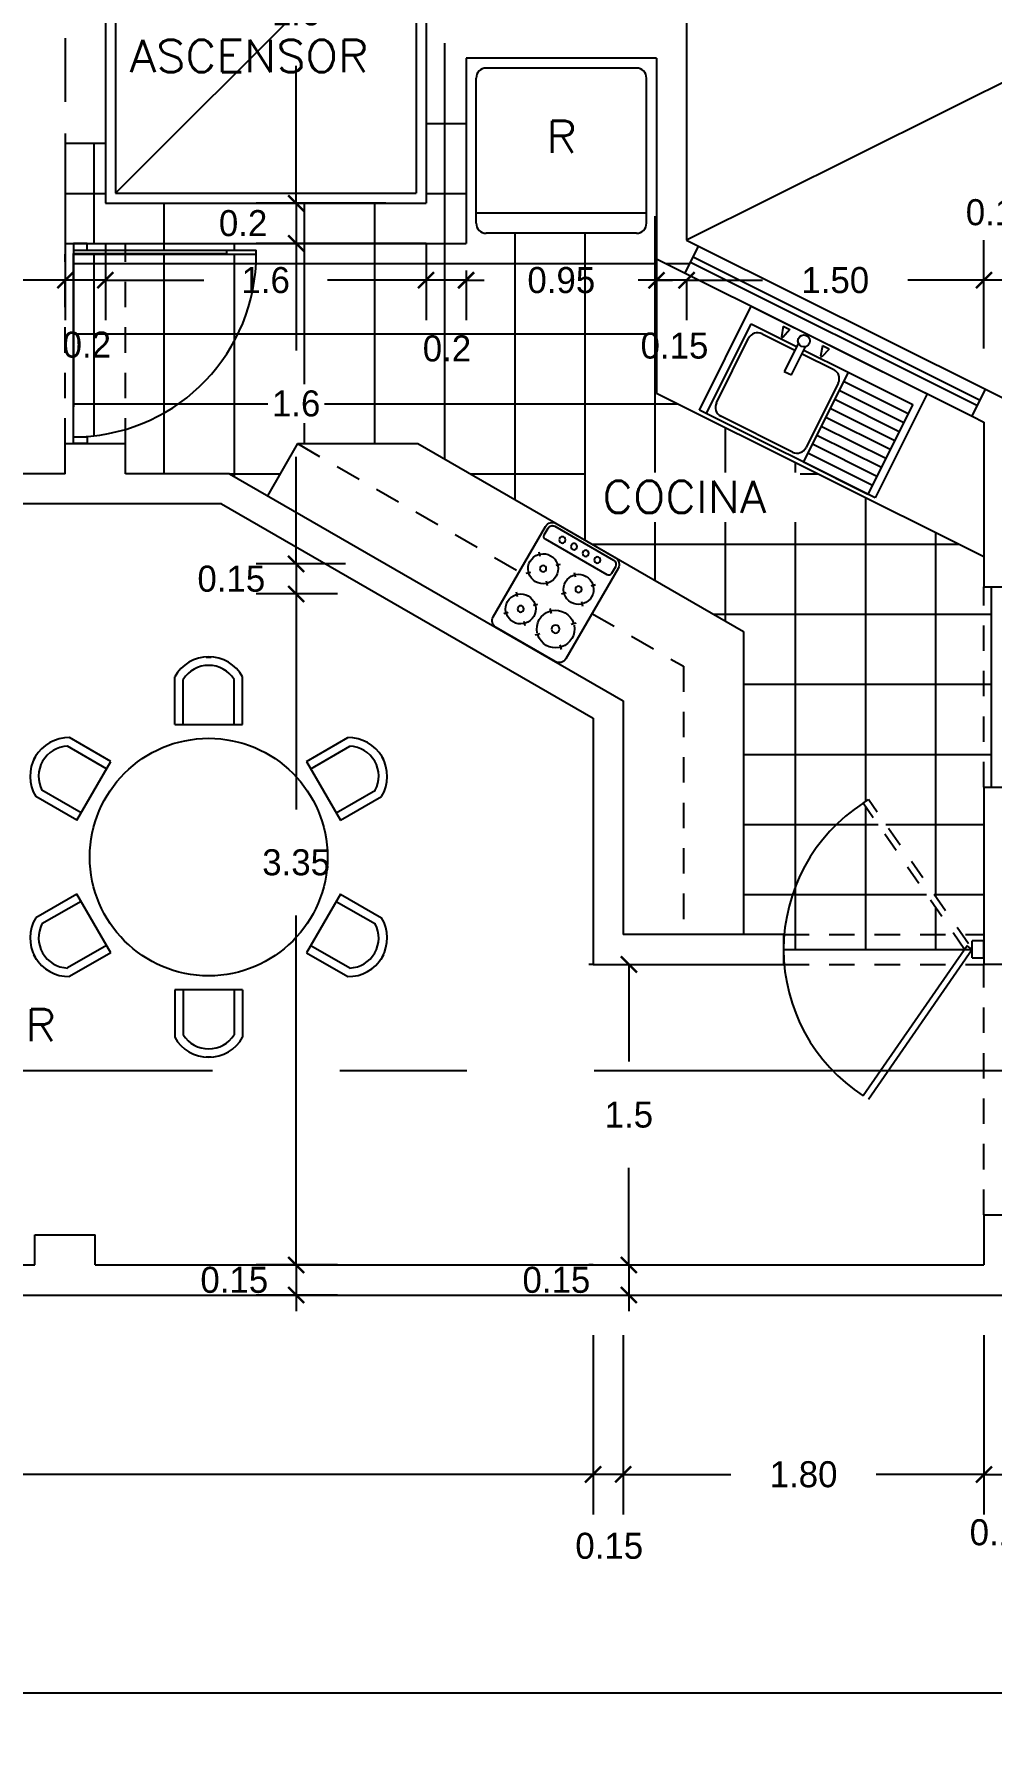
# Model space of a CAD drawing. Header units: millimetres. Extents: x 223 to 336, y 70 to 137.
# Drawn here: x 253.14 to 257.91, y 119.26 to 127.74 of the extents above; entities that cross this region are included whole.
import ezdxf

# ---------------------------------------------------------------- set-up
doc = ezdxf.new("R2010")
doc.units = ezdxf.units.MM
for name, pattern in [('CENTERX2', [101.6, 63.5, -12.7, 12.7, -12.7]), ('DASHED', [9.525, 6.35, -3.175]), ('HIDDEN', [9.525, 6.35, -3.175])]:
    doc.linetypes.add(name, pattern=pattern)
doc.layers.add('COTAS', color=3, linetype='Continuous', lineweight=9)
for name, color, linetype in [('linea-corte', 140, 'CENTERX2'), ('MUEBLES', 253, 'Continuous'), ('MUROS', 5, 'Continuous'), ('MUROS-BAJOS', 40, 'Continuous'), ('pisos', 8, 'Continuous'), ('PROYECCIONES', 6, 'HIDDEN'), ('PUERTAS', 2, 'Continuous'), ('TEXTOS', 4, 'Continuous')]:
    doc.layers.add(name, color=color, linetype=linetype)
doc.layers.add('VENTANAS', color=250, linetype='Continuous', plot=False)
doc.styles.add('ROMANS', font='romans.shx', dxfattribs={"height": 0.05})
doc.dimstyles.new('ISO-25', dxfattribs={"dimtxt": 0.13, "dimasz": 0.08, "dimexe": 0.2, "dimexo": 0.2, "dimgap": 0.2, "dimtad": 0, "dimtih": 1, "dimtoh": 1, "dimdec": 3, "dimdsep": 46, "dimtxsty": 'Standard', "dimblk": 'ARCHTICK', "dimcen": 3, "dimadec": 0, "dimazin": 0, "dimtfac": 1, "dimtdec": 3, "dimtmove": 0, "dimatfit": 3, "dimldrblk": 'ARCHTICK', "dimfxl": 1, "dimarcsym": 0})

# ---------------------------------------------------------------- blocks, each defined once
blk = doc.blocks.new('_ARCHTICK')
at = {"color": 0, "linetype": 'ByBlock', "const_width": 0.15}
blk.add_lwpolyline([(-0.5, -0.5), (0.5, 0.5)], dxfattribs=at)
blk = doc.blocks.new('*D163')
at = {"layer": 'COTAS', "color": 0, "lineweight": -2, "ltscale": 0.05, "transparency": 16777216}
for p, q in [((241.9831, 120.7641), (241.9831, 119.2592)), ((278.0431, 120.7641), (278.0431, 119.2592)), ((241.9831, 119.4592), (259.564, 119.4592)), ((278.0431, 119.4592), (260.4623, 119.4592))]:
    blk.add_line(p, q, dxfattribs=at)
at = {"layer": 'Defpoints', "color": 0, "ltscale": 0.05, "transparency": 16777216}
for p in [(241.9831, 120.9641), (278.0431, 120.9641), (278.0431, 119.4592)]:
    blk.add_point(p, dxfattribs=at)
at = {"layer": 'COTAS', "color": 0, "lineweight": -2, "ltscale": 0.05, "transparency": 16777216, "xscale": 0.08, "yscale": 0.08, "zscale": 0.08, "rotation": 180}
blk.add_blockref('_ARCHTICK', (241.9831, 119.4592), dxfattribs=at)
at = {"layer": 'COTAS', "color": 0, "lineweight": -2, "ltscale": 0.05, "transparency": 16777216, "xscale": 0.08, "yscale": 0.08, "zscale": 0.08}
blk.add_blockref('_ARCHTICK', (278.0431, 119.4592), dxfattribs=at)
at = {"layer": 'COTAS', "color": 0, "ltscale": 0.05, "transparency": 16777216, "insert": (260.0131, 119.4592), "char_height": 0.13, "attachment_point": 5}
blk.add_mtext('36.06', dxfattribs=at)
blk = doc.blocks.new('*D177')
at = {"layer": 'COTAS', "color": 0, "lineweight": -2, "ltscale": 0.05, "transparency": 16777216}
for p, q in [((254.6529, 124.9458), (254.2466, 124.9458)), ((254.4466, 124.9458), (254.4466, 123.8701)), ((254.4466, 121.5958), (254.4466, 123.3401)), ((254.6529, 121.5958), (254.2466, 121.5958))]:
    blk.add_line(p, q, dxfattribs=at)
at = {"layer": 'Defpoints', "color": 0, "ltscale": 0.05, "transparency": 16777216}
for p in [(254.8529, 124.9458), (254.4466, 121.5958), (254.8529, 121.5958)]:
    blk.add_point(p, dxfattribs=at)
at = {"layer": 'COTAS', "color": 0, "lineweight": -2, "ltscale": 0.05, "transparency": 16777216, "xscale": 0.08, "yscale": 0.08, "zscale": 0.08}
for p, rotation in [((254.4466, 124.9458), 90), ((254.4466, 121.5958), 270)]:
    blk.add_blockref('_ARCHTICK', p, dxfattribs=dict(at, rotation=rotation))
at = {"layer": 'COTAS', "color": 0, "ltscale": 0.05, "transparency": 16777216, "insert": (254.4466, 123.6051), "char_height": 0.13, "attachment_point": 5}
blk.add_mtext('3.35', dxfattribs=at)
blk = doc.blocks.new('Comedor')
at = {"layer": 'MUEBLES'}
for p, q in [((-0.603, 1.014), (-0.576, 1.029)), ((-0.218, 0.777), (-0.358, 1.019)), ((0.218, 0.777), (0.358, 1.019)), ((0.576, 1.029), (0.603, 1.014)), ((-0.261, 0.752), (-0.394, 0.982)), ((0.261, 0.752), (0.394, 0.982)), ((-0.564, 0.577), (-0.704, 0.819)), ((-0.521, 0.602), (-0.653, 0.832)), ((0.521, 0.602), (0.653, 0.832)), ((0.564, 0.577), (0.704, 0.819)), ((-0.564, 0.577), (-0.218, 0.777)), ((0.218, 0.777), (0.564, 0.577)), ((-0.782, 0.2), (-1.062, 0.2)), ((-0.782, 0.15), (-1.047, 0.15)), ((-0.782, -0.2), (-0.782, 0.2)), ((0.782, 0.2), (1.062, 0.2)), ((0.782, 0.2), (0.782, -0.2)), ((0.782, 0.15), (1.047, 0.15)), ((-1.179, -0.015), (-1.179, 0.015)), ((1.179, 0.015), (1.179, -0.015)), ((-0.782, -0.2), (-1.062, -0.2)), ((-0.782, -0.15), (-1.047, -0.15)), ((0.782, -0.15), (1.047, -0.15)), ((0.782, -0.2), (1.062, -0.2)), ((-0.564, -0.577), (-0.704, -0.819)), ((-0.218, -0.777), (-0.564, -0.577)), ((0.564, -0.577), (0.218, -0.777)), ((0.564, -0.577), (0.704, -0.819)), ((-0.521, -0.602), (-0.653, -0.832)), ((0.521, -0.602), (0.653, -0.832)), ((-0.261, -0.752), (-0.394, -0.982)), ((-0.218, -0.777), (-0.358, -1.019)), ((0.218, -0.777), (0.358, -1.019)), ((0.261, -0.752), (0.394, -0.982)), ((-0.576, -1.029), (-0.603, -1.014)), ((0.603, -1.014), (0.576, -1.029))]:
    blk.add_line(p, q, dxfattribs=at)
blk.add_circle((0, 0), 0.7, dxfattribs=at)
for centre, radius, start, end in [((-0.476, 0.824), 0.228, 58.836, 181.164), ((-0.476, 0.824), 0.178, 62.4699, 177.5301), ((0.476, 0.824), 0.228, 358.836, 121.164), ((0.476, 0.824), 0.178, 2.4699, 117.5301), ((-0.952, 0), 0.228, 118.836, 241.164), ((-0.952, 0), 0.178, 122.4699, 237.5301), ((0.952, 0), 0.178, 302.4699, 57.5301), ((0.952, 0), 0.228, 298.836, 61.164), ((-0.476, -0.824), 0.228, 178.836, 301.164), ((-0.476, -0.824), 0.178, 182.4699, 297.5301), ((0.476, -0.824), 0.228, 238.836, 1.164), ((0.476, -0.824), 0.178, 242.4699, 357.5301)]:
    blk.add_arc(centre, radius, start, end, dxfattribs=at)
blk = doc.blocks.new('*D180')
at = {"layer": 'COTAS', "color": 0, "lineweight": -2, "ltscale": 0.05, "transparency": 16777216}
for p, q in [((255.9283, 121.2455), (255.9283, 120.3497)), ((249.2447, 120.9136), (249.2447, 120.3497)), ((249.2447, 120.5497), (252.1915, 120.5497)), ((255.9283, 120.5497), (252.9815, 120.5497))]:
    blk.add_line(p, q, dxfattribs=at)
at = {"layer": 'Defpoints', "color": 0, "ltscale": 0.05, "transparency": 16777216}
for p in [(255.9283, 121.4455), (249.2447, 121.1136), (249.2447, 120.5497)]:
    blk.add_point(p, dxfattribs=at)
at = {"layer": 'COTAS', "color": 0, "lineweight": -2, "ltscale": 0.05, "transparency": 16777216, "xscale": 0.08, "yscale": 0.08, "zscale": 0.08, "rotation": 180}
blk.add_blockref('_ARCHTICK', (249.2447, 120.5497), dxfattribs=at)
at = {"layer": 'COTAS', "color": 0, "lineweight": -2, "ltscale": 0.05, "transparency": 16777216, "xscale": 0.08, "yscale": 0.08, "zscale": 0.08}
blk.add_blockref('_ARCHTICK', (255.9283, 120.5497), dxfattribs=at)
at = {"layer": 'COTAS', "color": 0, "ltscale": 0.05, "transparency": 16777216, "insert": (252.5865, 120.5497), "char_height": 0.13, "attachment_point": 5}
blk.add_mtext('5.95', dxfattribs=at)
blk = doc.blocks.new('*D182')
at = {"layer": 'COTAS', "color": 0, "lineweight": -2, "ltscale": 0.05, "transparency": 16777216}
for p, q in [((256.0783, 121.2455), (256.0783, 120.3502)), ((257.8788, 121.2456), (257.8788, 120.3502)), ((256.0783, 120.5502), (256.616, 120.5502)), ((257.8788, 120.5502), (257.341, 120.5502))]:
    blk.add_line(p, q, dxfattribs=at)
at = {"layer": 'Defpoints', "color": 0, "ltscale": 0.05, "transparency": 16777216}
for p in [(256.0783, 121.4455), (257.8788, 121.4456), (256.0783, 120.5502)]:
    blk.add_point(p, dxfattribs=at)
at = {"layer": 'COTAS', "color": 0, "lineweight": -2, "ltscale": 0.05, "transparency": 16777216, "xscale": 0.08, "yscale": 0.08, "zscale": 0.08, "rotation": 180}
blk.add_blockref('_ARCHTICK', (256.0783, 120.5502), dxfattribs=at)
at = {"layer": 'COTAS', "color": 0, "lineweight": -2, "ltscale": 0.05, "transparency": 16777216, "xscale": 0.08, "yscale": 0.08, "zscale": 0.08}
blk.add_blockref('_ARCHTICK', (257.8788, 120.5502), dxfattribs=at)
at = {"layer": 'COTAS', "color": 0, "ltscale": 0.05, "transparency": 16777216, "insert": (256.9785, 120.5502), "char_height": 0.13, "attachment_point": 5}
blk.add_mtext('1.80', dxfattribs=at)
blk = doc.blocks.new('*D183')
at = {"layer": 'COTAS', "color": 0, "lineweight": -2, "ltscale": 0.05, "transparency": 16777216}
for p, q in [((255.9283, 121.2455), (255.9283, 120.3502)), ((256.0783, 121.2455), (256.0783, 120.3502)), ((255.9283, 120.5502), (255.8483, 120.5502)), ((256.0783, 120.5502), (255.9283, 120.5502)), ((256.0783, 120.5502), (256.1583, 120.5502))]:
    blk.add_line(p, q, dxfattribs=at)
at = {"layer": 'Defpoints', "color": 0, "ltscale": 0.05, "transparency": 16777216}
for p in [(255.9283, 121.4455), (256.0783, 121.4455), (255.9283, 120.5502)]:
    blk.add_point(p, dxfattribs=at)
at = {"layer": 'COTAS', "color": 0, "lineweight": -2, "ltscale": 0.05, "transparency": 16777216, "xscale": 0.08, "yscale": 0.08, "zscale": 0.08}
blk.add_blockref('_ARCHTICK', (255.9283, 120.5502), dxfattribs=at)
at = {"layer": 'COTAS', "color": 0, "lineweight": -2, "ltscale": 0.05, "transparency": 16777216, "xscale": 0.08, "yscale": 0.08, "zscale": 0.08, "rotation": 180}
blk.add_blockref('_ARCHTICK', (256.0783, 120.5502), dxfattribs=at)
at = {"layer": 'COTAS', "color": 0, "ltscale": 0.05, "transparency": 16777216, "insert": (256.0088, 120.1931), "char_height": 0.13, "attachment_point": 5}
blk.add_mtext('0.15', dxfattribs=at)
blk = doc.blocks.new('*D184')
at = {"layer": 'COTAS', "color": 0, "lineweight": -2, "ltscale": 0.05, "transparency": 16777216}
for p, q in [((255.9288, 123.0958), (255.9068, 123.0958)), ((256.1068, 123.0958), (256.1068, 122.6108)), ((256.1068, 121.5958), (256.1068, 122.0808)), ((255.9288, 121.5958), (255.9068, 121.5958))]:
    blk.add_line(p, q, dxfattribs=at)
at = {"layer": 'Defpoints', "color": 0, "ltscale": 0.05, "transparency": 16777216}
for p in [(256.1288, 123.0958), (256.1068, 121.5958), (256.1288, 121.5958)]:
    blk.add_point(p, dxfattribs=at)
at = {"layer": 'COTAS', "color": 0, "lineweight": -2, "ltscale": 0.05, "transparency": 16777216, "xscale": 0.08, "yscale": 0.08, "zscale": 0.08}
for p, rotation in [((256.1068, 123.0958), 90), ((256.1068, 121.5958), 270)]:
    blk.add_blockref('_ARCHTICK', p, dxfattribs=dict(at, rotation=rotation))
at = {"layer": 'COTAS', "color": 0, "ltscale": 0.05, "transparency": 16777216, "insert": (256.1068, 122.3458), "char_height": 0.13, "attachment_point": 5}
blk.add_mtext('1.5', dxfattribs=at)
blk = doc.blocks.new('*D185')
at = {"layer": 'COTAS', "color": 0, "lineweight": -2, "ltscale": 0.05, "transparency": 16777216}
for p, q in [((256.1068, 121.5958), (256.1068, 121.6758)), ((255.9288, 121.5958), (255.9068, 121.5958)), ((256.1068, 121.5958), (256.1068, 121.4458)), ((256.1068, 121.5958), (256.1068, 121.4458)), ((256.1068, 121.4458), (256.1068, 121.3658))]:
    blk.add_line(p, q, dxfattribs=at)
at = {"layer": 'Defpoints', "color": 0, "ltscale": 0.05, "transparency": 16777216}
for p in [(256.1288, 121.5958), (256.1068, 121.4458), (256.1068, 121.4458)]:
    blk.add_point(p, dxfattribs=at)
at = {"layer": 'COTAS', "color": 0, "lineweight": -2, "ltscale": 0.05, "transparency": 16777216, "xscale": 0.08, "yscale": 0.08, "zscale": 0.08}
for p, rotation in [((256.1068, 121.5958), 270), ((256.1068, 121.4458), 90)]:
    blk.add_blockref('_ARCHTICK', p, dxfattribs=dict(at, rotation=rotation))
at = {"layer": 'COTAS', "color": 0, "ltscale": 0.05, "transparency": 16777216, "insert": (255.7452, 121.5208), "char_height": 0.13, "attachment_point": 5}
blk.add_mtext('0.15', dxfattribs=at)
blk = doc.blocks.new('*D186')
at = {"layer": 'COTAS', "color": 0, "lineweight": -2, "ltscale": 0.05, "transparency": 16777216}
for p, q in [((254.4466, 121.5958), (254.4466, 121.6758)), ((254.6529, 121.5958), (254.2466, 121.5958)), ((254.4466, 121.5958), (254.4466, 121.4458)), ((254.4466, 121.5958), (254.4466, 121.4458)), ((254.6529, 121.4458), (254.2466, 121.4458)), ((254.4466, 121.4458), (254.4466, 121.3658))]:
    blk.add_line(p, q, dxfattribs=at)
at = {"layer": 'Defpoints', "color": 0, "ltscale": 0.05, "transparency": 16777216}
for p in [(254.8529, 121.5958), (254.4466, 121.4458), (254.8529, 121.4458)]:
    blk.add_point(p, dxfattribs=at)
at = {"layer": 'COTAS', "color": 0, "lineweight": -2, "ltscale": 0.05, "transparency": 16777216, "xscale": 0.08, "yscale": 0.08, "zscale": 0.08}
for p, rotation in [((254.4466, 121.5958), 270), ((254.4466, 121.4458), 90)]:
    blk.add_blockref('_ARCHTICK', p, dxfattribs=dict(at, rotation=rotation))
at = {"layer": 'COTAS', "color": 0, "ltscale": 0.05, "transparency": 16777216, "insert": (254.138, 121.5208), "char_height": 0.13, "attachment_point": 5}
blk.add_mtext('0.15', dxfattribs=at)
blk = doc.blocks.new('*D205')
at = {"layer": 'COTAS', "color": 0, "lineweight": -2, "ltscale": 0.05, "transparency": 16777216}
for p, q in [((251.4947, 127.3708), (251.4947, 126.3116)), ((253.2947, 126.6958), (253.2947, 126.3116)), ((251.4947, 126.5116), (252.0864, 126.5116)), ((253.2947, 126.5116), (252.7031, 126.5116))]:
    blk.add_line(p, q, dxfattribs=at)
at = {"layer": 'Defpoints', "color": 0, "ltscale": 0.05, "transparency": 16777216}
for p in [(251.4947, 127.5708), (253.2947, 126.8958), (251.4947, 126.5116)]:
    blk.add_point(p, dxfattribs=at)
at = {"layer": 'COTAS', "color": 0, "lineweight": -2, "ltscale": 0.05, "transparency": 16777216, "xscale": 0.08, "yscale": 0.08, "zscale": 0.08, "rotation": 180}
blk.add_blockref('_ARCHTICK', (251.4947, 126.5116), dxfattribs=at)
at = {"layer": 'COTAS', "color": 0, "lineweight": -2, "ltscale": 0.05, "transparency": 16777216, "xscale": 0.08, "yscale": 0.08, "zscale": 0.08}
blk.add_blockref('_ARCHTICK', (253.2947, 126.5116), dxfattribs=at)
at = {"layer": 'COTAS', "color": 0, "ltscale": 0.05, "transparency": 16777216, "insert": (252.3947, 126.5116), "char_height": 0.13, "attachment_point": 5}
blk.add_mtext('1.8', dxfattribs=at)
blk = doc.blocks.new('*D213')
at = {"layer": 'COTAS', "color": 0, "lineweight": -2, "ltscale": 0.05, "transparency": 16777216}
for p, q in [((257.8788, 126.1707), (257.8788, 126.7116)), ((256.3947, 126.5116), (256.7742, 126.5116)), ((256.3947, 126.5115), (256.3947, 126.3116)), ((257.8788, 126.5116), (257.4992, 126.5116))]:
    blk.add_line(p, q, dxfattribs=at)
at = {"layer": 'Defpoints', "color": 0, "ltscale": 0.05, "transparency": 16777216}
for p in [(256.3947, 126.7115), (256.3947, 126.5116), (257.8788, 125.9707)]:
    blk.add_point(p, dxfattribs=at)
at = {"layer": 'COTAS', "color": 0, "lineweight": -2, "ltscale": 0.05, "transparency": 16777216, "xscale": 0.08, "yscale": 0.08, "zscale": 0.08, "rotation": 180}
blk.add_blockref('_ARCHTICK', (256.3947, 126.5116), dxfattribs=at)
at = {"layer": 'COTAS', "color": 0, "lineweight": -2, "ltscale": 0.05, "transparency": 16777216, "xscale": 0.08, "yscale": 0.08, "zscale": 0.08}
blk.add_blockref('_ARCHTICK', (257.8788, 126.5116), dxfattribs=at)
at = {"layer": 'COTAS', "color": 0, "ltscale": 0.05, "transparency": 16777216, "insert": (257.1367, 126.5116), "char_height": 0.13, "attachment_point": 5}
blk.add_mtext('1.50', dxfattribs=at)
blk = doc.blocks.new('*D214')
at = {"layer": 'COTAS', "color": 0, "lineweight": -2, "ltscale": 0.05, "transparency": 16777216}
for p, q in [((256.2447, 126.5116), (256.1647, 126.5116)), ((256.3947, 126.5116), (256.2447, 126.5116)), ((256.3947, 126.5116), (256.4747, 126.5116)), ((256.3947, 126.5115), (256.3947, 126.3116)), ((256.2447, 126.4187), (256.2447, 126.3116))]:
    blk.add_line(p, q, dxfattribs=at)
at = {"layer": 'Defpoints', "color": 0, "ltscale": 0.05, "transparency": 16777216}
for p in [(256.3947, 126.7115), (256.2447, 126.6187), (256.2447, 126.5116)]:
    blk.add_point(p, dxfattribs=at)
at = {"layer": 'COTAS', "color": 0, "lineweight": -2, "ltscale": 0.05, "transparency": 16777216, "xscale": 0.08, "yscale": 0.08, "zscale": 0.08}
blk.add_blockref('_ARCHTICK', (256.2447, 126.5116), dxfattribs=at)
at = {"layer": 'COTAS', "color": 0, "lineweight": -2, "ltscale": 0.05, "transparency": 16777216, "xscale": 0.08, "yscale": 0.08, "zscale": 0.08, "rotation": 180}
blk.add_blockref('_ARCHTICK', (256.3947, 126.5116), dxfattribs=at)
at = {"layer": 'COTAS', "color": 0, "ltscale": 0.05, "transparency": 16777216, "insert": (256.3344, 126.1845), "char_height": 0.13, "attachment_point": 5}
blk.add_mtext('0.15', dxfattribs=at)
blk = doc.blocks.new('*D215')
at = {"layer": 'COTAS', "color": 0, "lineweight": -2, "ltscale": 0.05, "transparency": 16777216}
for p, q in [((255.2947, 126.5603), (255.2947, 126.3116)), ((255.2947, 126.5116), (255.2147, 126.5116)), ((255.2947, 126.5116), (255.3856, 126.5116)), ((256.2447, 126.5116), (256.1539, 126.5116)), ((256.2447, 126.5116), (256.3247, 126.5116)), ((256.2447, 126.4187), (256.2447, 126.3116))]:
    blk.add_line(p, q, dxfattribs=at)
at = {"layer": 'Defpoints', "color": 0, "ltscale": 0.05, "transparency": 16777216}
for p in [(255.2947, 126.7603), (256.2447, 126.6187), (255.2947, 126.5116)]:
    blk.add_point(p, dxfattribs=at)
at = {"layer": 'COTAS', "color": 0, "lineweight": -2, "ltscale": 0.05, "transparency": 16777216, "xscale": 0.08, "yscale": 0.08, "zscale": 0.08}
blk.add_blockref('_ARCHTICK', (255.2947, 126.5116), dxfattribs=at)
at = {"layer": 'COTAS', "color": 0, "lineweight": -2, "ltscale": 0.05, "transparency": 16777216, "xscale": 0.08, "yscale": 0.08, "zscale": 0.08, "rotation": 180}
blk.add_blockref('_ARCHTICK', (256.2447, 126.5116), dxfattribs=at)
at = {"layer": 'COTAS', "color": 0, "ltscale": 0.05, "transparency": 16777216, "insert": (255.7697, 126.5116), "char_height": 0.13, "attachment_point": 5}
blk.add_mtext('0.95', dxfattribs=at)
blk = doc.blocks.new('*D216')
at = {"layer": 'COTAS', "color": 0, "lineweight": -2, "ltscale": 0.05, "transparency": 16777216}
for p, q in [((255.0947, 126.6958), (255.0947, 126.3116)), ((255.2947, 126.5603), (255.2947, 126.3116)), ((255.0947, 126.5116), (255.0147, 126.5116)), ((255.2947, 126.5116), (255.0947, 126.5116)), ((255.2947, 126.5116), (255.3747, 126.5116))]:
    blk.add_line(p, q, dxfattribs=at)
at = {"layer": 'Defpoints', "color": 0, "ltscale": 0.05, "transparency": 16777216}
for p in [(255.0947, 126.8958), (255.2947, 126.7603), (255.0947, 126.5116)]:
    blk.add_point(p, dxfattribs=at)
at = {"layer": 'COTAS', "color": 0, "lineweight": -2, "ltscale": 0.05, "transparency": 16777216, "xscale": 0.08, "yscale": 0.08, "zscale": 0.08}
blk.add_blockref('_ARCHTICK', (255.0947, 126.5116), dxfattribs=at)
at = {"layer": 'COTAS', "color": 0, "lineweight": -2, "ltscale": 0.05, "transparency": 16777216, "xscale": 0.08, "yscale": 0.08, "zscale": 0.08, "rotation": 180}
blk.add_blockref('_ARCHTICK', (255.2947, 126.5116), dxfattribs=at)
at = {"layer": 'COTAS', "color": 0, "ltscale": 0.05, "transparency": 16777216, "insert": (255.1992, 126.1704), "char_height": 0.13, "attachment_point": 5}
blk.add_mtext('0.2', dxfattribs=at)
blk = doc.blocks.new('*D218')
at = {"layer": 'COTAS', "color": 0, "lineweight": -2, "ltscale": 0.05, "transparency": 16777216}
for p, q in [((254.8947, 128.4958), (254.2466, 128.4958)), ((254.4466, 128.4958), (254.4466, 128.1127)), ((254.4466, 126.8958), (254.4466, 127.5827)), ((254.8947, 126.8958), (254.2466, 126.8958))]:
    blk.add_line(p, q, dxfattribs=at)
at = {"layer": 'Defpoints', "color": 0, "ltscale": 0.05, "transparency": 16777216}
for p in [(255.0947, 128.4958), (254.4466, 126.8958), (255.0947, 126.8958)]:
    blk.add_point(p, dxfattribs=at)
at = {"layer": 'COTAS', "color": 0, "lineweight": -2, "ltscale": 0.05, "transparency": 16777216, "xscale": 0.08, "yscale": 0.08, "zscale": 0.08}
for p, rotation in [((254.4466, 128.4958), 90), ((254.4466, 126.8958), 270)]:
    blk.add_blockref('_ARCHTICK', p, dxfattribs=dict(at, rotation=rotation))
at = {"layer": 'COTAS', "color": 0, "ltscale": 0.05, "transparency": 16777216, "insert": (254.4466, 127.8477), "char_height": 0.13, "attachment_point": 5}
blk.add_mtext('1.6', dxfattribs=at)
blk = doc.blocks.new('*D219')
at = {"layer": 'COTAS', "color": 0, "lineweight": -2, "ltscale": 0.05, "transparency": 16777216}
for p, q in [((254.4466, 126.8958), (254.4466, 126.9758)), ((254.8947, 126.8958), (254.2466, 126.8958)), ((254.4466, 126.8958), (254.4466, 126.6958)), ((254.4466, 126.8958), (254.4466, 126.6958)), ((255.0947, 126.6958), (254.2466, 126.6958)), ((254.4466, 126.6958), (254.4466, 126.6158))]:
    blk.add_line(p, q, dxfattribs=at)
at = {"layer": 'Defpoints', "color": 0, "ltscale": 0.05, "transparency": 16777216}
for p in [(255.0947, 126.8958), (254.4466, 126.6958), (255.2947, 126.6958)]:
    blk.add_point(p, dxfattribs=at)
at = {"layer": 'COTAS', "color": 0, "lineweight": -2, "ltscale": 0.05, "transparency": 16777216, "xscale": 0.08, "yscale": 0.08, "zscale": 0.08}
for p, rotation in [((254.4466, 126.8958), 270), ((254.4466, 126.6958), 90)]:
    blk.add_blockref('_ARCHTICK', p, dxfattribs=dict(at, rotation=rotation))
at = {"layer": 'COTAS', "color": 0, "ltscale": 0.05, "transparency": 16777216, "insert": (254.182, 126.7958), "char_height": 0.13, "attachment_point": 5}
blk.add_mtext('0.2', dxfattribs=at)
blk = doc.blocks.new('*D220')
at = {"layer": 'COTAS', "color": 0, "lineweight": -2, "ltscale": 0.05, "transparency": 16777216}
for p, q in [((255.0947, 126.6958), (254.2466, 126.6958)), ((254.4466, 126.6958), (254.4466, 126.1608)), ((254.4466, 125.0958), (254.4466, 125.6308)), ((254.6931, 125.0958), (254.2466, 125.0958))]:
    blk.add_line(p, q, dxfattribs=at)
at = {"layer": 'Defpoints', "color": 0, "ltscale": 0.05, "transparency": 16777216}
for p in [(255.2947, 126.6958), (254.4466, 125.0958), (254.8931, 125.0958)]:
    blk.add_point(p, dxfattribs=at)
at = {"layer": 'COTAS', "color": 0, "lineweight": -2, "ltscale": 0.05, "transparency": 16777216, "xscale": 0.08, "yscale": 0.08, "zscale": 0.08}
for p, rotation in [((254.4466, 126.6958), 90), ((254.4466, 125.0958), 270)]:
    blk.add_blockref('_ARCHTICK', p, dxfattribs=dict(at, rotation=rotation))
at = {"layer": 'COTAS', "color": 0, "ltscale": 0.05, "transparency": 16777216, "insert": (254.4466, 125.8958), "char_height": 0.13, "attachment_point": 5}
blk.add_mtext('1.6', dxfattribs=at)
blk = doc.blocks.new('*D221')
at = {"layer": 'COTAS', "color": 0, "lineweight": -2, "ltscale": 0.05, "transparency": 16777216}
for p, q in [((254.4466, 125.0958), (254.4466, 125.1758)), ((254.6931, 125.0958), (254.2466, 125.0958)), ((254.4466, 125.0958), (254.4466, 124.9458)), ((254.4466, 125.0958), (254.4466, 124.9458)), ((254.6529, 124.9458), (254.2466, 124.9458)), ((254.4466, 124.9458), (254.4466, 124.8658))]:
    blk.add_line(p, q, dxfattribs=at)
at = {"layer": 'Defpoints', "color": 0, "ltscale": 0.05, "transparency": 16777216}
for p in [(254.8931, 125.0958), (254.4466, 124.9458), (254.8529, 124.9458)]:
    blk.add_point(p, dxfattribs=at)
at = {"layer": 'COTAS', "color": 0, "lineweight": -2, "ltscale": 0.05, "transparency": 16777216, "xscale": 0.08, "yscale": 0.08, "zscale": 0.08}
for p, rotation in [((254.4466, 125.0958), 270), ((254.4466, 124.9458), 90)]:
    blk.add_blockref('_ARCHTICK', p, dxfattribs=dict(at, rotation=rotation))
at = {"layer": 'COTAS', "color": 0, "ltscale": 0.05, "transparency": 16777216, "insert": (254.1232, 125.0208), "char_height": 0.13, "attachment_point": 5}
blk.add_mtext('0.15', dxfattribs=at)
blk = doc.blocks.new('*D222')
at = {"layer": 'COTAS', "color": 0, "lineweight": -2, "ltscale": 0.05, "transparency": 16777216}
for p, q in [((253.2947, 126.6958), (253.2947, 126.3116)), ((253.4947, 126.6958), (253.4947, 126.3116)), ((253.2947, 126.5116), (253.2147, 126.5116)), ((253.4947, 126.5116), (253.2947, 126.5116)), ((253.4947, 126.5116), (253.5747, 126.5116))]:
    blk.add_line(p, q, dxfattribs=at)
at = {"layer": 'Defpoints', "color": 0, "ltscale": 0.05, "transparency": 16777216}
for p in [(253.2947, 126.8958), (253.4947, 126.8958), (253.2947, 126.5116)]:
    blk.add_point(p, dxfattribs=at)
at = {"layer": 'COTAS', "color": 0, "lineweight": -2, "ltscale": 0.05, "transparency": 16777216, "xscale": 0.08, "yscale": 0.08, "zscale": 0.08}
blk.add_blockref('_ARCHTICK', (253.2947, 126.5116), dxfattribs=at)
at = {"layer": 'COTAS', "color": 0, "lineweight": -2, "ltscale": 0.05, "transparency": 16777216, "xscale": 0.08, "yscale": 0.08, "zscale": 0.08, "rotation": 180}
blk.add_blockref('_ARCHTICK', (253.4947, 126.5116), dxfattribs=at)
at = {"layer": 'COTAS', "color": 0, "ltscale": 0.05, "transparency": 16777216, "insert": (253.4022, 126.1893), "char_height": 0.13, "attachment_point": 5}
blk.add_mtext('0.2', dxfattribs=at)
blk = doc.blocks.new('*D223')
at = {"layer": 'COTAS', "color": 0, "lineweight": -2, "ltscale": 0.05, "transparency": 16777216}
for p, q in [((253.4947, 126.6958), (253.4947, 126.3116)), ((255.0947, 126.6958), (255.0947, 126.3116)), ((253.4947, 126.5116), (253.9864, 126.5116)), ((255.0947, 126.5116), (254.6031, 126.5116))]:
    blk.add_line(p, q, dxfattribs=at)
at = {"layer": 'Defpoints', "color": 0, "ltscale": 0.05, "transparency": 16777216}
for p in [(253.4947, 126.8958), (255.0947, 126.8958), (253.4947, 126.5116)]:
    blk.add_point(p, dxfattribs=at)
at = {"layer": 'COTAS', "color": 0, "lineweight": -2, "ltscale": 0.05, "transparency": 16777216, "xscale": 0.08, "yscale": 0.08, "zscale": 0.08, "rotation": 180}
blk.add_blockref('_ARCHTICK', (253.4947, 126.5116), dxfattribs=at)
at = {"layer": 'COTAS', "color": 0, "lineweight": -2, "ltscale": 0.05, "transparency": 16777216, "xscale": 0.08, "yscale": 0.08, "zscale": 0.08}
blk.add_blockref('_ARCHTICK', (255.0947, 126.5116), dxfattribs=at)
at = {"layer": 'COTAS', "color": 0, "ltscale": 0.05, "transparency": 16777216, "insert": (254.2947, 126.5116), "char_height": 0.13, "attachment_point": 5}
blk.add_mtext('1.6', dxfattribs=at)
blk = doc.blocks.new('*D227')
at = {"layer": 'COTAS', "color": 0, "lineweight": -2, "ltscale": 0.05, "transparency": 16777216}
for p, q in [((257.8788, 126.1707), (257.8788, 126.7116)), ((258.0288, 126.0958), (258.0288, 126.7116)), ((257.8788, 126.5116), (257.7988, 126.5116)), ((258.0288, 126.5116), (257.8788, 126.5116)), ((258.0288, 126.5116), (258.1088, 126.5116))]:
    blk.add_line(p, q, dxfattribs=at)
at = {"layer": 'Defpoints', "color": 0, "ltscale": 0.05, "transparency": 16777216}
for p in [(257.8788, 126.5116), (257.8788, 125.9707), (258.0288, 125.8958)]:
    blk.add_point(p, dxfattribs=at)
at = {"layer": 'COTAS', "color": 0, "lineweight": -2, "ltscale": 0.05, "transparency": 16777216, "xscale": 0.08, "yscale": 0.08, "zscale": 0.08}
blk.add_blockref('_ARCHTICK', (257.8788, 126.5116), dxfattribs=at)
at = {"layer": 'COTAS', "color": 0, "lineweight": -2, "ltscale": 0.05, "transparency": 16777216, "xscale": 0.08, "yscale": 0.08, "zscale": 0.08, "rotation": 180}
blk.add_blockref('_ARCHTICK', (258.0288, 126.5116), dxfattribs=at)
at = {"layer": 'COTAS', "color": 0, "ltscale": 0.05, "transparency": 16777216, "insert": (257.957, 126.8503), "char_height": 0.13, "attachment_point": 5}
blk.add_mtext('0.15', dxfattribs=at)
blk = doc.blocks.new('Coci02_p')
for p, q in [((0.33, 0), (-0.33, 0)), ((-0.38, -0.05), (-0.38, -0.48)), ((-0.294, -0.053), (-0.272, -0.076)), ((-0.103, -0.056), (-0.126, -0.078)), ((0.011, -0.072), (0.032, -0.093)), ((0.168, -0.071), (0.147, -0.092)), ((0.26, -0.04), (0.26, -0.49)), ((0.33, -0.02), (0.28, -0.02)), ((0.36, -0.48), (0.36, -0.05)), ((0.38, -0.48), (0.38, -0.05)), ((0.012, -0.229), (0.033, -0.208)), ((0.169, -0.228), (0.148, -0.207)), ((-0.297, -0.244), (-0.274, -0.222)), ((-0.106, -0.247), (-0.128, -0.224)), ((-0.279, -0.327), (-0.258, -0.347)), ((-0.122, -0.326), (-0.142, -0.347)), ((0.012, -0.331), (0.034, -0.351)), ((0.169, -0.329), (0.149, -0.351)), ((-0.33, -0.53), (0.33, -0.53)), ((-0.278, -0.484), (-0.258, -0.463)), ((-0.121, -0.483), (-0.142, -0.463)), ((0.014, -0.488), (0.034, -0.466)), ((0.171, -0.486), (0.149, -0.466)), ((0.28, -0.51), (0.33, -0.51))]:
    blk.add_line(p, q)
for centre, radius in [((-0.2, -0.15), 0.0251), ((0.09, -0.15), 0.02), ((0.31, -0.14), 0.02), ((0.31, -0.225), 0.02), ((0.31, -0.31), 0.02), ((-0.2, -0.405), 0.02), ((0.091, -0.409), 0.02), ((0.31, -0.395), 0.02)]:
    blk.add_circle(centre, radius)
for centre, radius, start, end in [((-0.33, -0.05), 0.05, 90, 180), ((0.33, -0.05), 0.05, 0, 90), ((-0.2, -0.15), 0.119, 138.017, 221.983), ((-0.2, -0.15), 0.119, 48.017, 131.983), ((-0.2, -0.15), 0.119, 318.017, 41.983), ((0.09, -0.15), 0.095, 138.017, 221.983), ((0.09, -0.15), 0.095, 48.017, 131.983), ((0.09, -0.15), 0.095, 318.017, 41.983), ((0.28, -0.04), 0.02, 90, 180), ((0.33, -0.05), 0.03, 0, 90), ((-0.2, -0.15), 0.119, 228.017, 311.983), ((-0.2, -0.405), 0.095, 48.017, 131.983), ((0.09, -0.15), 0.095, 228.017, 311.983), ((0.091, -0.409), 0.095, 48.017, 131.983), ((-0.2, -0.405), 0.095, 138.017, 221.983), ((-0.2, -0.405), 0.095, 318.017, 41.983), ((0.091, -0.409), 0.095, 138.017, 221.983), ((0.091, -0.409), 0.095, 318.017, 41.983), ((-0.33, -0.48), 0.05, 180, 270), ((-0.2, -0.405), 0.095, 228.017, 311.983), ((0.091, -0.409), 0.095, 228.017, 311.983), ((0.28, -0.49), 0.02, 180, 270), ((0.33, -0.48), 0.05, 270, 0), ((0.33, -0.48), 0.03, 270, 0)]:
    blk.add_arc(centre, radius, start, end)
blk = doc.blocks.new('Lava032d')
for p, q in [((-0.49, 0), (0.49, 0)), ((-0.49, -0.58), (-0.49, 0)), ((0.49, 0), (0.49, -0.58)), ((-0.45, -0.58), (-0.45, -0.08)), ((-0.45, -0.08), (-0.1971, -0.08)), ((-0.3019, -0.0191), (-0.2864, -0.0704)), ((-0.3019, -0.0191), (-0.2648, -0.0191)), ((-0.2864, -0.0704), (-0.2785, -0.0704)), ((-0.2648, -0.0191), (-0.2785, -0.0704)), ((-0.1971, -0.0605), (-0.1971, -0.2182)), ((-0.1571, -0.2182), (-0.1571, -0.0605)), ((-0.1571, -0.08), (0.0901, -0.08)), ((-0.0462, -0.0191), (-0.0832, -0.0191)), ((-0.0832, -0.0191), (-0.0696, -0.0703)), ((-0.0696, -0.0703), (-0.0616, -0.0703)), ((-0.0462, -0.0191), (-0.0616, -0.0703)), ((0.0901, -0.08), (0.0901, -0.58)), ((0.0901, -0.08), (0.45, -0.08)), ((0.45, -0.08), (0.45, -0.58)), ((-0.43, -0.51), (-0.43, -0.15)), ((-0.38, -0.1), (-0.1971, -0.1)), ((-0.1571, -0.1), (0.0201, -0.1)), ((0.0701, -0.15), (0.0701, -0.51)), ((0.0901, -0.13), (0.45, -0.13)), ((-0.1971, -0.2182), (-0.1571, -0.2182)), ((0.0901, -0.18), (0.45, -0.18)), ((0.0901, -0.23), (0.45, -0.23)), ((0.0901, -0.28), (0.45, -0.28)), ((0.0901, -0.33), (0.45, -0.33)), ((0.0901, -0.38), (0.45, -0.38)), ((0.0901, -0.43), (0.45, -0.43)), ((0.0901, -0.48), (0.45, -0.48)), ((0.49, -0.58), (-0.49, -0.58)), ((0.0201, -0.56), (-0.38, -0.56)), ((0.0901, -0.53), (0.45, -0.53)), ((0.0901, -0.58), (0.45, -0.58))]:
    blk.add_line(p, q)
blk.add_circle((-0.1771, -0.0382), 0.03)
for centre, start, end in [((-0.38, -0.15), 90, 180), ((0.0201, -0.15), 0, 90), ((-0.38, -0.51), 180, 270), ((0.0201, -0.51), 270, 0)]:
    blk.add_arc(centre, 0.05, start, end)
blk = doc.blocks.new('*D306')
at = {"layer": 'COTAS', "color": 0, "lineweight": -2, "ltscale": 0.05, "transparency": 16777216}
for p, q in [((257.8788, 121.2456), (257.8788, 120.3502)), ((258.0288, 121.2456), (258.0288, 120.3502)), ((257.8788, 120.5502), (257.7988, 120.5502)), ((257.8788, 120.5502), (258.0288, 120.5502)), ((258.0288, 120.5502), (258.1088, 120.5502))]:
    blk.add_line(p, q, dxfattribs=at)
at = {"layer": 'Defpoints', "color": 0, "ltscale": 0.05, "transparency": 16777216}
for p in [(257.8788, 121.4456), (258.0288, 121.4456), (258.0288, 120.5502)]:
    blk.add_point(p, dxfattribs=at)
at = {"layer": 'COTAS', "color": 0, "lineweight": -2, "ltscale": 0.05, "transparency": 16777216, "xscale": 0.08, "yscale": 0.08, "zscale": 0.08}
blk.add_blockref('_ARCHTICK', (257.8788, 120.5502), dxfattribs=at)
at = {"layer": 'COTAS', "color": 0, "lineweight": -2, "ltscale": 0.05, "transparency": 16777216, "xscale": 0.08, "yscale": 0.08, "zscale": 0.08, "rotation": 180}
blk.add_blockref('_ARCHTICK', (258.0288, 120.5502), dxfattribs=at)
at = {"layer": 'COTAS', "color": 0, "ltscale": 0.05, "transparency": 16777216, "insert": (257.9764, 120.2605), "char_height": 0.13, "attachment_point": 5}
blk.add_mtext('0.15', dxfattribs=at)

msp = doc.modelspace()

# ---------------------------------------------------------------- linework, layer by layer
at = {"layer": 'linea-corte', "ltscale": 0.05}
msp.add_line((279.42895, 122.5646), (240.85601, 122.5646), dxfattribs=at)
at = {"layer": 'MUEBLES', "ltscale": 0.05}
for p, q in [((256.14473, 127.57082), (255.39473, 127.57082)), ((256.19473, 126.84582), (255.34473, 126.84582)), ((256.14473, 126.74582), (255.39473, 126.74582))]:
    msp.add_line(p, q, dxfattribs=at)
at = {"layer": 'MUEBLES'}
for p, q in [((255.34473, 126.79582), (255.34473, 127.52082)), ((256.19473, 126.79582), (256.19473, 127.52082))]:
    msp.add_line(p, q, dxfattribs=at)
msp.add_arc((255.39473, 127.52082), 0.05, 90, 180, dxfattribs=at)
at = {"layer": 'MUEBLES', "ltscale": 0.05}
for centre, start, end in [((256.14473, 127.52082), 0, 90), ((255.39473, 126.79582), 180, 270), ((256.14473, 126.79582), 270, 0)]:
    msp.add_arc(centre, 0.05, start, end, dxfattribs=at)
at = {"layer": 'MUROS'}
for p, q in [((256.39473, 128.68017), (256.39473, 126.71147)), ((255.09473, 128.49582), (255.09473, 126.89582)), ((255.29473, 127.62082), (255.29473, 126.69582)), ((256.24473, 127.62082), (256.24473, 126.61869)), ((253.29473, 127.19582), (253.29473, 126.69582)), ((253.29473, 127.19582), (253.49473, 127.19582)), ((253.49473, 127.19582), (253.49473, 126.89582)), ((253.49473, 126.89582), (255.09473, 126.89582)), ((253.29473, 126.69582), (255.29473, 126.69582)), ((253.29473, 125.54582), (253.29473, 125.69582)), ((253.29473, 125.69582), (253.59473, 125.69582)), ((253.59473, 125.54582), (253.59473, 125.69582)), ((253.29473, 125.54582), (252.89473, 125.54582)), ((254.1137, 125.54582), (253.59473, 125.54582)), ((254.0735, 125.39582), (252.85801, 125.39582)), ((256.88097, 123.24582), (256.07876, 123.24582)), ((256.87876, 123.24582), (256.27876, 123.24582)), ((255.92876, 123.09582), (256.88097, 123.09582)), ((256.12876, 123.09582), (256.87876, 123.09582)), ((257.87876, 121.84582), (258.12876, 121.84582)), ((253.14312, 121.74582), (253.44312, 121.74582)), ((253.14312, 121.74582), (253.44312, 121.74582)), ((253.14312, 121.64582), (253.14312, 121.74582)), ((253.14312, 121.59582), (253.14312, 121.74582)), ((253.44312, 121.64582), (253.44312, 121.74582)), ((253.44312, 121.59582), (253.44312, 121.74582)), ((249.24473, 121.59535), (253.14312, 121.59582)), ((253.44312, 121.59582), (257.87876, 121.59582)), ((248.94473, 121.44535), (269.67876, 121.44582))]:
    msp.add_line(p, q, dxfattribs=at)
at = {"layer": 'MUROS', "ltscale": 0.05}
for p, q in [((256.24473, 127.62082), (255.29473, 127.62082)), ((256.38747, 126.54744), (256.45446, 126.68165)), ((256.39473, 126.71147), (256.45446, 126.68165)), ((256.24473, 126.61869), (256.38747, 126.54744)), ((257.81903, 125.83286), (257.88602, 125.96707)), ((257.88602, 125.96707), (258.02876, 125.89582)), ((257.81903, 125.83286), (257.87876, 125.80304)), ((257.87876, 125.80304), (257.87876, 125.6805)), ((257.87876, 125.6805), (257.87876, 124.9805)), ((254.1137, 125.54582), (256.07876, 124.41129)), ((254.0735, 125.39582), (255.92876, 124.32469)), ((257.87876, 124.9805), (258.02876, 124.9805)), ((256.07876, 124.41129), (256.07876, 123.24582)), ((255.92876, 124.32469), (255.92876, 123.09582)), ((257.87876, 123.9805), (258.02876, 123.9805)), ((257.87876, 123.9805), (257.87876, 123.09582)), ((256.87876, 123.24582), (256.87876, 123.09582)), ((258.12876, 123.09582), (257.87876, 123.09582)), ((257.87876, 121.84582), (257.87876, 121.59582))]:
    msp.add_line(p, q, dxfattribs=at)
at = {"layer": 'MUROS-BAJOS', "ltscale": 0.05}
for p, q in [((256.45446, 126.68165), (257.88602, 125.96707)), ((256.24473, 126.61869), (256.24473, 125.9481)), ((256.38747, 126.54744), (257.81903, 125.83286)), ((256.24473, 125.9481), (257.87876, 125.13245))]:
    msp.add_line(p, q, dxfattribs=at)
at = {"layer": 'pisos', "ltscale": 0.05}
for p, q in [((261.97876, 129.49582), (256.39473, 126.71147)), ((255.04473, 128.44582), (253.54473, 126.94582)), ((253.54473, 128.44582), (253.54473, 126.94582)), ((253.49473, 128.19582), (253.49473, 127.19582)), ((255.18701, 127.69582), (255.18701, 126.69582)), ((255.09473, 127.29479), (255.29473, 127.29479)), ((253.43701, 127.19582), (253.43701, 126.69582)), ((253.29473, 126.94479), (253.49473, 126.94479)), ((253.78701, 126.89582), (253.78701, 126.69582)), ((254.13701, 126.89582), (254.13701, 126.89332)), ((254.48701, 126.89582), (254.48701, 126.69582)), ((254.83701, 126.89582), (254.83701, 126.69582)), ((255.09473, 126.94479), (255.29473, 126.94479)), ((256.23701, 126.83136), (256.23701, 125.55259)), ((255.53701, 126.74582), (255.53701, 125.41689)), ((255.88701, 126.74582), (255.88701, 125.21482)), ((253.33573, 126.64482), (253.33573, 125.87982)), ((253.33573, 125.69582), (253.33573, 126.64482)), ((253.43701, 126.64157), (253.43701, 125.73506)), ((253.78701, 126.69582), (253.78701, 126.66182)), ((253.78701, 126.64157), (253.78701, 125.84888)), ((254.13701, 126.69832), (254.13701, 126.69582)), ((254.13701, 126.69582), (254.13701, 126.66182)), ((254.13701, 126.64157), (254.13701, 126.20572)), ((254.48701, 126.69582), (254.48701, 125.99332)), ((254.83701, 126.69582), (254.83701, 125.69582)), ((255.18701, 126.69582), (255.18701, 125.61896)), ((253.33573, 126.59479), (253.59473, 126.59479)), ((253.59473, 126.59479), (254.24668, 126.59479)), ((254.24668, 126.59479), (256.24473, 126.59479)), ((256.29262, 126.59479), (256.4111, 126.59479)), ((253.33573, 126.24479), (253.59473, 126.24479)), ((253.59473, 126.24479), (254.15706, 126.24479)), ((254.15706, 126.24479), (256.24473, 126.24479)), ((254.13701, 126.20572), (254.13701, 125.53236)), ((253.33573, 125.89479), (253.59473, 125.89479)), ((253.59473, 125.89479), (253.8595, 125.89479)), ((253.8595, 125.89479), (254.30577, 125.89479)), ((254.58744, 125.89479), (256.35153, 125.89479)), ((253.78701, 125.84888), (253.78701, 125.54582)), ((254.48701, 125.79832), (254.48701, 125.69582)), ((256.58701, 125.77725), (256.58701, 125.55259)), ((254.11548, 125.54479), (254.36669, 125.54479)), ((255.31548, 125.54479), (255.89037, 125.54479)), ((256.93701, 125.60254), (256.93701, 125.55259)), ((256.96121, 125.54479), (257.0527, 125.54479)), ((257.28701, 125.42783), (257.28701, 123.90829)), ((256.23701, 125.30424), (256.23701, 125.01274)), ((256.58701, 125.30424), (256.58701, 124.81067)), ((256.93701, 125.30424), (256.93701, 123.48363)), ((255.9217, 125.19479), (257.75387, 125.19479)), ((257.63701, 125.25312), (257.63701, 123.43592)), ((257.91376, 124.9805), (257.91376, 123.9805)), ((256.52791, 124.84479), (257.87876, 124.84479)), ((257.87876, 124.84479), (257.91376, 124.84479)), ((256.67876, 124.49479), (257.87876, 124.49479)), ((257.87876, 124.49479), (257.91376, 124.49479)), ((256.67876, 124.14479), (257.87876, 124.14479)), ((257.87876, 124.14479), (257.91376, 124.14479)), ((257.28701, 123.88564), (257.28701, 123.17082)), ((256.67876, 123.79479), (257.14287, 123.79479)), ((257.14287, 123.79479), (257.34991, 123.79479)), ((257.38852, 123.79479), (257.87876, 123.79479)), ((256.67876, 123.44479), (256.92307, 123.44479)), ((256.92307, 123.44479), (257.59225, 123.44479)), ((256.93701, 123.48363), (256.93701, 123.17082)), ((257.63086, 123.44479), (257.87876, 123.44479)), ((257.63701, 123.38015), (257.63701, 123.17082)), ((256.87876, 123.17082), (257.82056, 123.17082))]:
    msp.add_line(p, q, dxfattribs=at)
at = {"layer": 'pisos'}
for p in [(255.04473, 128.44582), (253.54473, 126.94582)]:
    msp.add_line(p, (255.04473, 126.94582), dxfattribs=at)
at = {"layer": 'PROYECCIONES', "ltscale": 0.05}
msp.add_line((253.29473, 128.19582), (253.29473, 127.19582), dxfattribs=at)
at = {"layer": 'PROYECCIONES', "ltscale": 0.02}
for p, q in [((253.29473, 125.69582), (253.29473, 126.64157)), ((253.59473, 125.69582), (253.59473, 126.69582)), ((257.87876, 123.9805), (257.87876, 124.9805)), ((256.87876, 123.24582), (257.87876, 123.24582)), ((256.87876, 123.09582), (257.87876, 123.09582)), ((257.87876, 121.84582), (257.87876, 123.09582))]:
    msp.add_line(p, q, dxfattribs=at)
at = {"layer": 'PROYECCIONES', "color": 11, "linetype": 'DASHED'}
msp.add_line((257.2764, 123.90095), (257.3025, 123.91903), dxfattribs=at)
at = {"layer": 'PUERTAS', "color": 1}
for p, q in [((253.33573, 126.66182), (254.10149, 126.66182)), ((253.33573, 126.66182), (253.33573, 126.64482)), ((253.33573, 126.66182), (254.24788, 126.66182)), ((253.33573, 126.66182), (253.33573, 126.64482)), ((253.33573, 126.64482), (254.10149, 126.64482)), ((253.33573, 126.64157), (254.24788, 126.64157)), ((254.10149, 126.64482), (254.10149, 126.66182)), ((254.24788, 126.64157), (254.24788, 126.66182)), ((257.79446, 123.18889), (257.2764, 122.44068)), ((257.82056, 123.17082), (257.3025, 122.42261)), ((257.82056, 123.17082), (257.79446, 123.18889)), ((257.82056, 123.12849), (257.82056, 123.21315)), ((257.87876, 123.21315), (257.82056, 123.21315)), ((257.87876, 123.12849), (257.87876, 123.21315)), ((257.82056, 123.12849), (257.87876, 123.12849))]:
    msp.add_line(p, q, dxfattribs=at)
at = {"layer": 'PUERTAS'}
for q in [(254.30389, 125.43601), (255.05389, 125.69582)]:
    msp.add_line((254.45389, 125.69582), q, dxfattribs=at)
at = {"layer": 'PUERTAS', "linetype": 'HIDDEN', "ltscale": 0.02}
for p, q in [((254.45389, 125.69582), (255.5604, 125.05697)), ((255.92276, 124.84776), (256.37876, 124.58449)), ((256.37876, 124.58449), (256.37876, 123.24582))]:
    msp.add_line(p, q, dxfattribs=at)
at = {"layer": 'PUERTAS', "ltscale": 0.05}
for p, q in [((255.05389, 125.69582), (256.67876, 124.7577)), ((256.67876, 124.7577), (256.67876, 123.24582))]:
    msp.add_line(p, q, dxfattribs=at)
at = {"layer": 'PUERTAS', "color": 1, "linetype": 'HIDDEN', "ltscale": 0.01}
for p, q in [((257.80125, 123.1987), (257.3025, 123.91903)), ((257.78195, 123.17082), (257.2764, 123.90095))]:
    msp.add_line(p, q, dxfattribs=at)
at = {"layer": 'PUERTAS', "color": 1}
for points in [[(253.33573, 126.69582), (253.33573, 126.66182), (253.40373, 126.66182), (253.40373, 126.69582)], [(253.33573, 126.69582), (253.33573, 126.66182), (253.40373, 126.66182), (253.40373, 126.69582)], [(253.33573, 125.69582), (253.33573, 125.72982), (253.40373, 125.72982), (253.40373, 125.69582)]]:
    msp.add_lwpolyline(points, close=True, dxfattribs=at)
at = {"layer": 'PUERTAS'}
for centre, radius, start, end in [((253.33573, 126.64157), 0.91214, 272.544804, 0), ((257.74791, 123.17082), 0.86914, 122.853254, 237.146746)]:
    msp.add_arc(centre, radius, start, end, dxfattribs=at)
at = {"layer": 'VENTANAS', "ltscale": 0.05}
for p, q in [((256.41427, 126.60113), (257.84583, 125.88654)), ((256.42766, 126.62797), (257.85923, 125.91338))]:
    msp.add_line(p, q, dxfattribs=at)

# ---------------------------------------------------------------- block references
at = {"layer": 'MUEBLES', "ltscale": 0.05, "rotation": 333.4732293988039}
msp.add_blockref('Lava032d', (257.15602, 126.16381), dxfattribs=at)
at = {"layer": 'MUEBLES', "ltscale": 0.05}
for name, p, xscale, yscale, zscale, rotation in [('Coci02_p', (255.92276, 124.84776), -0.7894736842105357, 0.7894736842105358, 0.7894736842105358, 240.0000000000059), ('Comedor', (254.01011, 123.63196), 0.8470000000000001, 0.8470000000000001, 0.8470000000000001, 270)]:
    msp.add_blockref(name, p, dxfattribs=dict(at, xscale=xscale, yscale=yscale, zscale=zscale, rotation=rotation))

# ---------------------------------------------------------------- texts
at = {"layer": 'TEXTOS', "style": 'ROMANS', "width": 1.065916}
for s, p in [('ASCENSOR', (253.61663, 127.55102)), ('R', (255.69435, 127.14803)), ('COCINA', (255.97434, 125.3497)), ('SALA COMEDOR', (251.50207, 122.713))]:
    msp.add_text(s, height=0.16, dxfattribs=at).set_placement(p)

# ---------------------------------------------------------------- dimensions: what is measured, and where the dimension line sits
at = {"layer": 'COTAS', "ltscale": 0.05}
for base, p1, p2, picture, middle in [((254.44661, 126.89582), (255.09473, 128.49582), (255.09473, 126.89582), '*D218', (254.44661, 127.84769)), ((254.44661, 126.69582), (255.09473, 126.89582), (255.29473, 126.69582), '*D219', (254.18197, 126.79582)), ((254.44661, 124.94582), (254.89312, 125.09582), (254.85293, 124.94582), '*D221', (254.12317, 125.02082)), ((254.44661, 121.59582), (254.85293, 124.94582), (254.85293, 121.59582), '*D177', (254.44661, 123.60512)), ((254.44661, 121.44582), (254.85293, 121.59582), (254.85293, 121.44582), '*D186', (254.13797, 121.52082)), ((256.10684, 121.44582), (256.12876, 121.59582), (256.10684, 121.44582), '*D185', (255.74519, 121.52082))]:
    dim = msp.add_linear_dim(base=base, p1=p1, p2=p2, angle=90, dimstyle='ISO-25', override={"dimscale": 1, "dimtmove": 1}, dxfattribs=at)
    dim.commit()
    dim.dimension.update_dxf_attribs({"geometry": picture, "text_midpoint": middle, "dimtype": 160})
for base, p1, p2, override, picture, middle in [((251.49473, 126.51164), (253.29473, 126.89582), (251.49473, 127.57082), {"dimscale": 1, "dimtmove": 1}, '*D205', (252.39473, 126.51164)), ((253.49473, 126.51164), (255.09473, 126.89582), (253.49473, 126.89582), {"dimscale": 1, "dimtmove": 1}, '*D223', (254.29473, 126.51164)), ((255.29473, 126.51164), (256.24473, 126.61869), (255.29473, 126.76028), {"dimscale": 1, "dimtmove": 1}, '*D215', (255.76973, 126.51164)), ((278.04312, 119.45924), (241.98312, 120.96405), (278.04312, 120.96405), {"dimscale": 1}, '*D163', (260.01312, 119.45924))]:
    dim = msp.add_linear_dim(base=base, p1=p1, p2=p2, dimstyle='ISO-25', override=override, dxfattribs=at)
    dim.commit()
    dim.dimension.update_dxf_attribs({"geometry": picture, "text_midpoint": middle})
for base, p1, p2, picture, middle in [((253.29473, 126.51164), (253.49473, 126.89582), (253.29473, 126.89582), '*D222', (253.40217, 126.18926)), ((255.09473, 126.51164), (255.29473, 126.76028), (255.09473, 126.89582), '*D216', (255.19916, 126.17039)), ((257.87876, 126.51164), (258.02876, 125.89582), (257.87876, 125.97069), '*D227', (257.95697, 126.85035)), ((256.24473, 126.51164), (256.39473, 126.71147), (256.24473, 126.61869), '*D214', (256.33438, 126.18447)), ((255.92831, 120.55018), (256.07831, 121.44551), (255.92831, 121.44551), '*D183', (256.0088, 120.19313)), ((258.0288, 120.55018), (257.8788, 121.44555), (258.0288, 121.44556), '*D306', (257.97643, 120.26045))]:
    dim = msp.add_linear_dim(base=base, p1=p1, p2=p2, dimstyle='ISO-25', override={"dimscale": 1, "dimtmove": 1}, dxfattribs=at)
    dim.commit()
    dim.dimension.update_dxf_attribs({"geometry": picture, "text_midpoint": middle, "dimtype": 160})
for base, p1, p2, override, picture, middle in [((254.44661, 125.09582), (255.29473, 126.69582), (254.89312, 125.09582), {"dimscale": 1, "dimtmove": 1}, '*D220', (254.44661, 125.89582)), ((256.10684, 121.59582), (256.12876, 123.09582), (256.12876, 121.59582), {"dimscale": 1}, '*D184', (256.10684, 122.34582))]:
    dim = msp.add_linear_dim(base=base, p1=p1, p2=p2, angle=90, dimstyle='ISO-25', override=override, dxfattribs=at)
    dim.commit()
    dim.dimension.update_dxf_attribs({"geometry": picture, "text_midpoint": middle})
for base, p1, p2, text, picture, middle in [((256.39473, 126.51164), (257.87876, 125.97069), (256.39473, 126.71147), '1.50', '*D213', (257.13675, 126.51164)), ((249.24473, 120.54971), (255.92831, 121.44551), (249.24473, 121.11358), '5.95', '*D180', (252.58652, 120.54971)), ((256.07831, 120.55018), (257.87878, 121.44555), (256.07831, 121.44551), '1.80', '*D182', (256.97855, 120.55018))]:
    dim = msp.add_linear_dim(base=base, p1=p1, p2=p2, text=text, dimstyle='ISO-25', override={"dimscale": 1, "dimtmove": 1}, dxfattribs=at)
    dim.commit()
    dim.dimension.update_dxf_attribs({"geometry": picture, "text_midpoint": middle})

doc.saveas('drawing.dxf')
